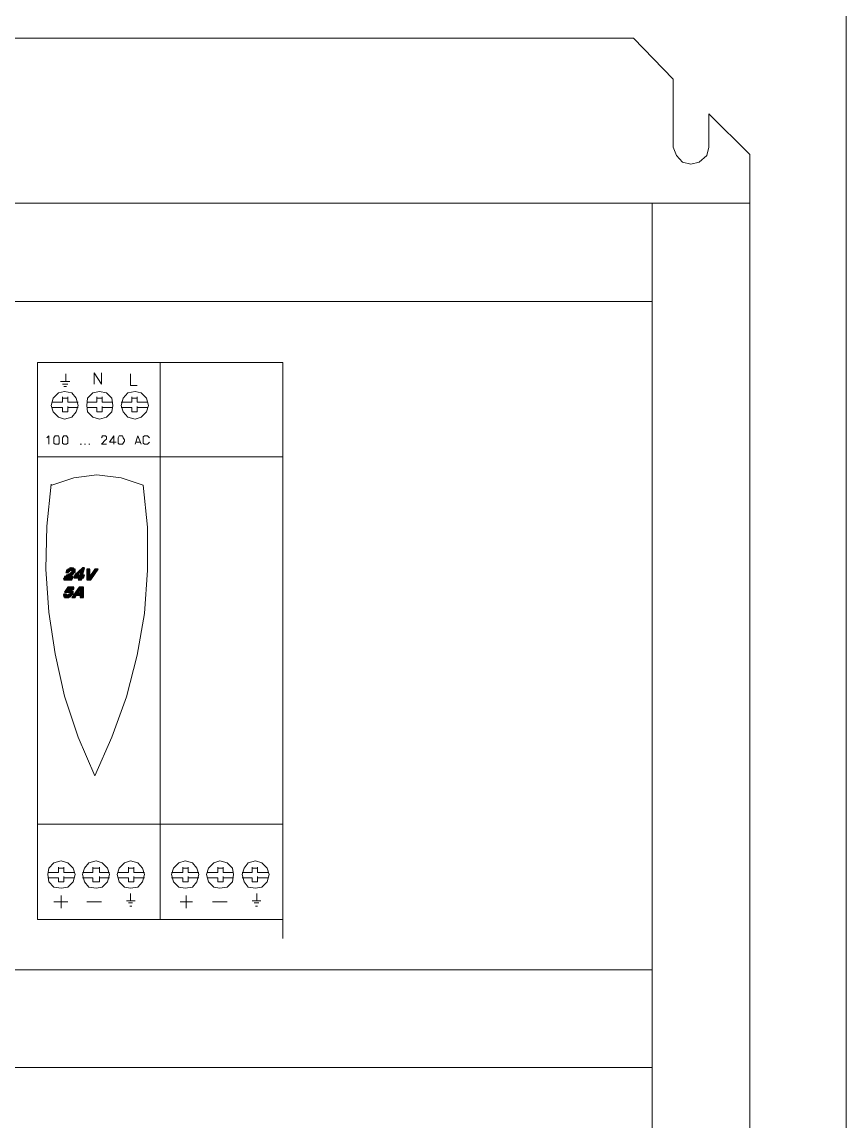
# Model space of a CAD drawing. Header units: millimetres. Extents: x 3 to 291, y 6 to 496.
# Drawn here: x 195.05 to 228.32, y 406.26 to 450.65 of the extents above; entities that cross this region are included whole.
import ezdxf

# ---------------------------------------------------------------- set-up
doc = ezdxf.new("R2010")
doc.units = ezdxf.units.MM
doc.layers.get('0').update_dxf_attribs({"linetype": 'CONTINUOUS'})

msp = doc.modelspace()

# ---------------------------------------------------------------- hatches: boundary and pattern name
for points in [[(197.196, 428.524), (197.014, 428.524), (197.064, 428.524), (197.064, 428.491), (197.064, 428.441), (197.014, 428.441), (197.014, 428.408), (196.981, 428.408), (196.981, 428.358), (196.931, 428.358), (196.898, 428.358), (196.898, 428.325), (196.849, 428.325), (196.815, 428.275), (196.766, 428.275), (196.766, 428.226), (196.766, 428.193), (196.733, 428.193), (196.716, 428.193), (196.733, 428.143), (197.064, 428.143), (197.113, 428.275), (196.931, 428.275), (196.981, 428.275), (196.981, 428.325), (197.014, 428.325), (197.064, 428.325), (197.064, 428.358), (197.113, 428.358), (197.113, 428.408), (197.146, 428.408), (197.146, 428.441), (197.196, 428.441), (197.196, 428.491)], [(197.064, 428.623), (197.064, 428.606), (197.014, 428.623), (197.014, 428.606), (196.981, 428.623), (196.981, 428.606), (196.981, 428.573), (196.931, 428.573), (196.898, 428.573), (196.898, 428.524), (196.849, 428.524), (196.849, 428.491), (196.815, 428.441), (196.931, 428.441), (196.931, 428.491), (196.981, 428.491), (196.981, 428.524), (197.014, 428.524), (197.196, 428.524), (197.196, 428.573), (197.146, 428.573), (197.113, 428.623), (197.113, 428.606), (197.064, 428.623), (197.064, 428.606)], [(197.577, 428.623), (197.494, 428.623), (197.196, 428.358), (197.146, 428.226), (197.361, 428.226), (197.312, 428.143), (197.444, 428.143), (197.494, 428.226), (197.527, 428.226), (197.577, 428.325), (197.494, 428.325), (197.279, 428.325), (197.444, 428.491)], [(197.577, 428.623), (197.444, 428.491), (197.395, 428.325), (197.279, 428.325), (197.494, 428.325)], [(197.792, 428.573), (197.659, 428.573), (197.659, 428.143), (197.792, 428.275)], [(198.122, 428.573), (197.99, 428.573), (197.792, 428.275), (197.659, 428.143), (197.825, 428.143)], [(196.849, 427.564), (196.733, 427.564), (196.716, 427.547), (196.733, 427.514), (196.716, 427.514), (196.733, 427.465), (196.716, 427.465), (196.766, 427.465), (196.766, 427.432), (196.815, 427.432), (196.849, 427.432), (196.898, 427.432), (196.931, 427.432), (196.981, 427.465), (197.014, 427.465), (197.014, 427.514), (196.898, 427.514), (196.849, 427.514), (196.849, 427.564), (196.849, 427.547)], [(197.146, 427.845), (196.898, 427.845), (196.766, 427.647), (196.849, 427.647), (196.898, 427.647), (196.931, 427.647), (197.113, 427.647), (197.113, 427.68), (197.064, 427.68), (197.064, 427.729), (196.898, 427.729), (196.931, 427.763), (197.146, 427.763)], [(196.981, 427.729), (196.931, 427.729), (196.898, 427.729), (197.064, 427.729), (197.014, 427.729)], [(197.113, 427.647), (196.931, 427.647), (196.981, 427.647), (196.981, 427.597), (196.981, 427.564), (196.981, 427.547), (196.931, 427.564), (196.931, 427.547), (196.931, 427.514), (196.898, 427.514), (197.014, 427.514), (197.064, 427.514), (197.064, 427.564), (197.064, 427.547), (197.113, 427.564), (197.113, 427.597)], [(197.527, 427.845), (197.361, 427.845), (197.064, 427.432), (197.196, 427.432), (197.229, 427.514), (197.395, 427.514), (197.312, 427.597), (197.395, 427.763)], [(197.527, 427.845), (197.395, 427.763), (197.395, 427.597), (197.312, 427.597), (197.395, 427.514), (197.395, 427.432), (197.527, 427.432)]]:
    msp.add_hatch(color=7).paths.add_polyline_path(points)

# ---------------------------------------------------------------- linework, layer by layer
at = {"color": 7, "linetype": 'Continuous', "lineweight": 20}
for points in [[(165.596, 358.738), (228.317, 358.738), (228.317, 452.844), (165.596, 452.844)], [(197.312, 435.175), (197.229, 435.472), (197.064, 435.687), (196.766, 435.737), (196.518, 435.687), (196.303, 435.472), (196.22, 435.175), (196.303, 434.926), (196.518, 434.711), (196.766, 434.629), (197.064, 434.711), (197.229, 434.926)], [(198.718, 435.175), (198.668, 435.472), (198.453, 435.687), (198.172, 435.737), (197.907, 435.687), (197.692, 435.472), (197.659, 435.175), (197.692, 434.926), (197.907, 434.711), (198.172, 434.629), (198.453, 434.711), (198.668, 434.926)], [(200.157, 435.175), (200.075, 435.472), (199.86, 435.687), (199.612, 435.737), (199.314, 435.687), (199.132, 435.472), (199.049, 435.175), (199.132, 434.926), (199.314, 434.711), (199.612, 434.629), (199.86, 434.711), (200.075, 434.926)], [(196.435, 433.95), (196.385, 433.95), (196.336, 433.868), (196.336, 433.785), (196.336, 433.735), (196.336, 433.652), (196.385, 433.619), (196.435, 433.619), (196.468, 433.619), (196.518, 433.619), (196.551, 433.652), (196.551, 433.735), (196.551, 433.785), (196.551, 433.868), (196.518, 433.95), (196.468, 433.95)], [(196.766, 433.95), (196.733, 433.95), (196.683, 433.868), (196.683, 433.785), (196.683, 433.735), (196.683, 433.652), (196.733, 433.619), (196.766, 433.619), (196.815, 433.619), (196.849, 433.619), (196.898, 433.652), (196.898, 433.735), (196.898, 433.785), (196.898, 433.868), (196.849, 433.95), (196.815, 433.95)], [(199.016, 433.95), (198.966, 433.95), (198.933, 433.868), (198.933, 433.785), (198.933, 433.735), (198.933, 433.652), (198.966, 433.619), (199.016, 433.619), (199.049, 433.619), (199.099, 433.619), (199.132, 433.652), (199.181, 433.735), (199.181, 433.785), (199.132, 433.868), (199.099, 433.95), (199.049, 433.95)], [(197.395, 433.619), (197.444, 433.619)], [(197.577, 433.619), (197.61, 433.619)], [(197.742, 433.619), (197.792, 433.619)], [(197.196, 416.247), (197.113, 416.496), (196.898, 416.711), (196.633, 416.793), (196.336, 416.711), (196.137, 416.496), (196.087, 416.247), (196.137, 415.95), (196.336, 415.735), (196.633, 415.701), (196.898, 415.735), (197.113, 415.95)], [(198.586, 416.247), (198.503, 416.496), (198.288, 416.711), (198.04, 416.793), (197.742, 416.711), (197.577, 416.496), (197.494, 416.247), (197.577, 415.95), (197.742, 415.735), (198.04, 415.701), (198.288, 415.735), (198.503, 415.95)], [(199.992, 416.247), (199.909, 416.496), (199.727, 416.711), (199.43, 416.793), (199.181, 416.711), (198.966, 416.496), (198.884, 416.247), (198.966, 415.95), (199.181, 415.735), (199.43, 415.701), (199.727, 415.735), (199.909, 415.95)], [(202.192, 416.247), (202.11, 416.496), (201.928, 416.711), (201.63, 416.793), (201.382, 416.711), (201.167, 416.496), (201.084, 416.247), (201.167, 415.95), (201.382, 415.735), (201.63, 415.701), (201.928, 415.735), (202.11, 415.95)], [(203.582, 416.247), (203.549, 416.496), (203.334, 416.711), (203.036, 416.793), (202.788, 416.711), (202.573, 416.496), (202.49, 416.247), (202.573, 415.95), (202.788, 415.735), (203.036, 415.701), (203.334, 415.735), (203.549, 415.95)], [(205.022, 416.247), (204.939, 416.496), (204.724, 416.711), (204.476, 416.793), (204.178, 416.711), (204.012, 416.496), (203.93, 416.247), (204.012, 415.95), (204.178, 415.735), (204.476, 415.701), (204.724, 415.735), (204.939, 415.95)]]:
    msp.add_lwpolyline(points, close=True, dxfattribs=at)
at = {"color": 52, "linetype": 'Continuous', "lineweight": 20}
for points in [[(219.73, 449.999), (174.232, 449.999), (174.232, 449.999)], [(221.335, 448.344), (219.73, 449.999), (219.73, 449.999)], [(221.335, 445.598), (221.335, 448.344), (221.335, 448.344)], [(224.429, 445.3), (222.774, 446.954), (222.774, 446.954)], [(222.774, 445.598), (222.774, 446.954), (222.774, 446.954)], [(221.335, 445.598), (221.467, 445.267), (221.715, 445.002), (222.046, 444.919), (222.394, 445.002), (222.691, 445.267), (222.774, 445.598)], [(224.429, 366.266), (224.429, 445.3), (224.429, 445.3)]]:
    msp.add_lwpolyline(points, dxfattribs=at)
at = {"color": 4, "linetype": 'Continuous', "lineweight": 20}
for points in [[(173.471, 443.348), (220.491, 443.348), (220.491, 439.377), (173.471, 439.377)], [(224.429, 443.348), (220.491, 443.348), (220.491, 368.301), (224.429, 368.301)], [(173.471, 412.393), (220.491, 412.393), (220.491, 408.455), (173.471, 408.455)]]:
    msp.add_lwpolyline(points, close=True, dxfattribs=at)
at = {"color": 7, "linetype": 'Continuous', "lineweight": 5}
msp.add_lwpolyline([(195.674, 436.912), (205.584, 436.912), (205.584, 414.428), (195.674, 414.428)], close=True, dxfattribs=at)
for points in [[(200.621, 436.912), (200.621, 414.428), (200.621, 414.428)], [(196.815, 436.449), (196.815, 436.151), (196.981, 436.151), (196.6, 436.151)], [(196.683, 436.035), (196.898, 436.035), (196.898, 436.035)], [(196.733, 435.936), (196.849, 435.936), (196.849, 435.936)], [(195.674, 433.106), (205.584, 433.106), (205.584, 433.106)], [(196.22, 431.998), (196.054, 430.31), (196.005, 428.573), (196.137, 426.836), (196.385, 425.149), (196.766, 423.444), (197.312, 421.79), (197.99, 420.235)], [(199.942, 431.965), (199.049, 432.263), (198.073, 432.379), (197.146, 432.263), (196.253, 431.965)], [(197.99, 420.235), (198.668, 421.79), (199.264, 423.411), (199.694, 425.099), (199.992, 426.786), (200.108, 428.524), (200.108, 430.261), (199.942, 431.965)], [(195.674, 418.282), (205.584, 418.282), (205.584, 418.282)], [(199.43, 415.486), (199.43, 415.189), (199.612, 415.189), (199.264, 415.189)], [(204.525, 415.486), (204.525, 415.189), (204.691, 415.189), (204.343, 415.189)], [(199.347, 415.106), (199.512, 415.106), (199.512, 415.106)], [(199.396, 414.974), (199.479, 414.974), (199.479, 414.974)], [(204.426, 415.106), (204.608, 415.106), (204.608, 415.106)], [(204.476, 414.974), (204.558, 414.974), (204.558, 414.974)], [(205.584, 414.428), (205.584, 413.667), (205.584, 413.667)]]:
    msp.add_lwpolyline(points, dxfattribs=at)
at = {"color": 7, "linetype": 'Continuous', "lineweight": 20}
for points in [[(197.957, 436.035), (197.957, 436.498), (198.255, 436.035), (198.255, 436.498)], [(199.43, 436.449), (199.43, 435.985), (199.694, 435.985)], [(196.253, 435.307), (196.683, 435.307), (196.683, 435.307)], [(196.683, 435.472), (196.683, 435.522), (196.683, 435.522)], [(196.683, 435.472), (196.683, 435.307), (196.683, 435.307)], [(196.683, 435.472), (196.898, 435.472), (196.898, 435.307), (197.312, 435.307)], [(196.898, 435.472), (196.898, 435.522), (196.898, 435.522)], [(196.898, 435.307), (196.898, 435.357), (196.898, 435.357)], [(196.898, 435.092), (196.898, 435.141), (196.898, 435.141)], [(197.659, 435.307), (198.073, 435.307), (198.073, 435.307)], [(198.073, 435.472), (198.073, 435.522), (198.073, 435.522)], [(198.073, 435.472), (198.073, 435.307), (198.073, 435.307)], [(198.073, 435.472), (198.288, 435.472), (198.288, 435.307), (198.718, 435.307)], [(198.288, 435.472), (198.288, 435.522), (198.288, 435.522)], [(198.288, 435.307), (198.288, 435.357), (198.288, 435.357)], [(198.288, 435.092), (198.288, 435.141), (198.288, 435.141)], [(199.049, 435.307), (199.479, 435.307), (199.479, 435.307)], [(199.479, 435.472), (199.479, 435.522), (199.479, 435.522)], [(199.479, 435.472), (199.479, 435.307), (199.479, 435.307)], [(199.479, 435.472), (199.694, 435.472), (199.694, 435.307), (200.108, 435.307)], [(199.694, 435.472), (199.694, 435.522), (199.694, 435.522)], [(199.694, 435.307), (199.694, 435.357), (199.694, 435.357)], [(199.694, 435.092), (199.694, 435.141), (199.694, 435.141)], [(196.253, 435.092), (196.683, 435.092), (196.683, 435.092)], [(197.312, 435.092), (196.898, 435.092), (196.898, 434.926), (196.683, 434.926), (196.683, 435.092)], [(196.683, 434.926), (196.683, 434.976), (196.683, 434.976)], [(196.898, 434.926), (196.898, 434.976), (196.898, 434.976)], [(197.659, 435.092), (198.073, 435.092), (198.073, 435.092)], [(198.718, 435.092), (198.288, 435.092), (198.288, 434.926), (198.073, 434.926), (198.073, 435.092)], [(198.073, 434.926), (198.073, 434.976), (198.073, 434.976)], [(198.288, 434.926), (198.288, 434.976), (198.288, 434.976)], [(199.049, 435.092), (199.479, 435.092), (199.479, 435.092)], [(200.108, 435.092), (199.694, 435.092), (199.694, 434.926), (199.479, 434.926), (199.479, 435.092)], [(199.479, 434.926), (199.479, 434.976), (199.479, 434.976)], [(199.694, 434.926), (199.694, 434.976), (199.694, 434.976)], [(196.054, 433.868), (196.087, 433.917), (196.137, 433.95), (196.137, 433.619)], [(198.255, 433.868), (198.288, 433.917), (198.288, 433.95), (198.338, 433.95), (198.371, 433.95), (198.42, 433.95), (198.453, 433.917), (198.453, 433.868), (198.453, 433.818), (198.42, 433.785), (198.255, 433.619), (198.453, 433.619)], [(198.751, 433.95), (198.586, 433.702), (198.85, 433.702)], [(198.751, 433.95), (198.751, 433.619), (198.751, 433.619)], [(199.612, 433.619), (199.727, 433.95), (199.86, 433.619)], [(200.191, 433.868), (200.157, 433.917), (200.108, 433.95), (200.025, 433.95), (199.992, 433.95), (199.942, 433.917), (199.942, 433.868), (199.942, 433.818), (199.942, 433.735), (199.942, 433.702), (199.942, 433.652), (199.992, 433.619), (200.025, 433.619), (200.108, 433.619), (200.157, 433.652), (200.191, 433.702)], [(199.645, 433.702), (199.81, 433.702), (199.81, 433.702)], [(196.518, 416.496), (196.518, 416.545), (196.518, 416.545)], [(196.518, 416.496), (196.518, 416.33), (196.518, 416.33)], [(196.518, 416.496), (196.733, 416.496), (196.733, 416.33), (197.146, 416.33)], [(196.733, 416.496), (196.733, 416.545), (196.733, 416.545)], [(197.907, 416.496), (197.907, 416.545), (197.907, 416.545)], [(197.907, 416.496), (197.907, 416.33), (197.907, 416.33)], [(197.907, 416.496), (198.172, 416.496), (198.172, 416.33), (198.586, 416.33)], [(198.172, 416.496), (198.172, 416.545), (198.172, 416.545)], [(199.347, 416.496), (199.347, 416.545), (199.347, 416.545)], [(199.347, 416.496), (199.347, 416.33), (199.347, 416.33)], [(199.347, 416.496), (199.562, 416.496), (199.562, 416.33), (199.992, 416.33)], [(199.562, 416.496), (199.562, 416.545), (199.562, 416.545)], [(201.547, 416.496), (201.547, 416.545), (201.547, 416.545)], [(201.547, 416.496), (201.547, 416.33), (201.547, 416.33)], [(201.547, 416.496), (201.762, 416.496), (201.762, 416.33), (202.192, 416.33)], [(201.762, 416.496), (201.762, 416.545), (201.762, 416.545)], [(202.954, 416.496), (202.954, 416.545), (202.954, 416.545)], [(202.954, 416.496), (202.954, 416.33), (202.954, 416.33)], [(202.954, 416.496), (203.169, 416.496), (203.169, 416.33), (203.582, 416.33)], [(203.169, 416.496), (203.169, 416.545), (203.169, 416.545)], [(204.343, 416.496), (204.343, 416.545), (204.343, 416.545)], [(204.343, 416.496), (204.343, 416.33), (204.343, 416.33)], [(204.343, 416.496), (204.558, 416.496), (204.558, 416.33), (204.989, 416.33)], [(204.558, 416.496), (204.558, 416.545), (204.558, 416.545)], [(196.087, 416.33), (196.518, 416.33), (196.518, 416.33)], [(196.087, 416.115), (196.518, 416.115), (196.518, 416.115)], [(197.146, 416.115), (196.733, 416.115), (196.733, 415.95), (196.518, 415.95), (196.518, 416.115)], [(196.733, 416.33), (196.733, 416.38), (196.733, 416.38)], [(196.733, 416.115), (196.733, 416.165), (196.733, 416.165)], [(197.494, 416.33), (197.907, 416.33), (197.907, 416.33)], [(197.494, 416.115), (197.907, 416.115), (197.907, 416.115)], [(198.586, 416.115), (198.172, 416.115), (198.172, 415.95), (197.907, 415.95), (197.907, 416.115)], [(198.172, 416.33), (198.172, 416.38), (198.172, 416.38)], [(198.172, 416.115), (198.172, 416.165), (198.172, 416.165)], [(198.933, 416.33), (199.347, 416.33), (199.347, 416.33)], [(198.933, 416.115), (199.347, 416.115), (199.347, 416.115)], [(199.992, 416.115), (199.562, 416.115), (199.562, 415.95), (199.347, 415.95), (199.347, 416.115)], [(199.562, 416.33), (199.562, 416.38), (199.562, 416.38)], [(199.562, 416.115), (199.562, 416.165), (199.562, 416.165)], [(201.084, 416.33), (201.547, 416.33), (201.547, 416.33)], [(201.084, 416.115), (201.547, 416.115), (201.547, 416.115)], [(202.192, 416.115), (201.762, 416.115), (201.762, 415.95), (201.547, 415.95), (201.547, 416.115)], [(201.762, 416.33), (201.762, 416.38), (201.762, 416.38)], [(201.762, 416.115), (201.762, 416.165), (201.762, 416.165)], [(202.523, 416.33), (202.954, 416.33), (202.954, 416.33)], [(202.523, 416.115), (202.954, 416.115), (202.954, 416.115)], [(203.582, 416.115), (203.169, 416.115), (203.169, 415.95), (202.954, 415.95), (202.954, 416.115)], [(203.169, 416.33), (203.169, 416.38), (203.169, 416.38)], [(203.169, 416.115), (203.169, 416.165), (203.169, 416.165)], [(203.93, 416.33), (204.343, 416.33), (204.343, 416.33)], [(203.93, 416.115), (204.343, 416.115), (204.343, 416.115)], [(204.989, 416.115), (204.558, 416.115), (204.558, 415.95), (204.343, 415.95), (204.343, 416.115)], [(204.558, 416.33), (204.558, 416.38), (204.558, 416.38)], [(204.558, 416.115), (204.558, 416.165), (204.558, 416.165)], [(196.518, 415.95), (196.518, 415.999), (196.518, 415.999)], [(196.733, 415.95), (196.733, 415.999), (196.733, 415.999)], [(197.907, 415.95), (197.907, 415.999), (197.907, 415.999)], [(198.172, 415.95), (198.172, 415.999), (198.172, 415.999)], [(199.347, 415.95), (199.347, 415.999), (199.347, 415.999)], [(199.562, 415.95), (199.562, 415.999), (199.562, 415.999)], [(201.547, 415.95), (201.547, 415.999), (201.547, 415.999)], [(201.762, 415.95), (201.762, 415.999), (201.762, 415.999)], [(202.954, 415.95), (202.954, 415.999), (202.954, 415.999)], [(203.169, 415.95), (203.169, 415.999), (203.169, 415.999)], [(204.343, 415.95), (204.343, 415.999), (204.343, 415.999)], [(204.558, 415.95), (204.558, 415.999), (204.558, 415.999)], [(196.336, 415.139), (196.898, 415.139), (196.898, 415.139)], [(196.633, 415.404), (196.633, 414.891), (196.633, 414.891)], [(197.659, 415.139), (198.255, 415.139), (198.255, 415.139)], [(201.431, 415.139), (201.928, 415.139), (201.928, 415.139)], [(201.68, 415.404), (201.68, 414.891), (201.68, 414.891)], [(202.738, 415.139), (203.334, 415.139), (203.334, 415.139)]]:
    msp.add_lwpolyline(points, dxfattribs=at)
at = {"color": 7, "linetype": 'Continuous', "lineweight": -2}
for points in [[(197.196, 428.524), (197.014, 428.524), (197.014, 428.524), (197.014, 428.524), (197.064, 428.524), (197.064, 428.491), (197.064, 428.491), (197.064, 428.491), (197.064, 428.491), (197.064, 428.491), (197.064, 428.491), (197.064, 428.441), (197.064, 428.441), (197.064, 428.441), (197.014, 428.441), (197.014, 428.441), (197.014, 428.408), (197.014, 428.408), (197.014, 428.408), (196.981, 428.408), (196.981, 428.408), (196.981, 428.408), (196.981, 428.358), (196.931, 428.358), (196.931, 428.358), (196.931, 428.358), (196.898, 428.358), (196.898, 428.358), (196.898, 428.325), (196.898, 428.325), (196.849, 428.325), (196.849, 428.325), (196.849, 428.325), (196.849, 428.325), (196.815, 428.275), (196.815, 428.275), (196.815, 428.275), (196.815, 428.275), (196.815, 428.275), (196.815, 428.275), (196.766, 428.275), (196.766, 428.226), (196.766, 428.226), (196.766, 428.226), (196.766, 428.226), (196.766, 428.193), (196.733, 428.193), (196.716, 428.193), (196.716, 428.193), (196.716, 428.193), (196.733, 428.143), (197.064, 428.143), (197.113, 428.275), (196.931, 428.275), (196.931, 428.275), (196.931, 428.275), (196.931, 428.275), (196.981, 428.275), (196.981, 428.275), (196.981, 428.275), (196.981, 428.325), (196.981, 428.325), (197.014, 428.325), (197.014, 428.325), (197.014, 428.325), (197.014, 428.325), (197.064, 428.325), (197.064, 428.358), (197.064, 428.358), (197.113, 428.358), (197.113, 428.358), (197.113, 428.358), (197.113, 428.358), (197.113, 428.408), (197.146, 428.408), (197.146, 428.408), (197.146, 428.408), (197.146, 428.408), (197.146, 428.408), (197.146, 428.441), (197.146, 428.441), (197.196, 428.441), (197.196, 428.441), (197.196, 428.491), (197.196, 428.491), (197.196, 428.491), (197.196, 428.491)], [(197.064, 428.623), (197.064, 428.606), (197.014, 428.623), (197.014, 428.606), (197.014, 428.606), (196.981, 428.623), (196.981, 428.606), (196.981, 428.573), (196.981, 428.573), (196.931, 428.573), (196.931, 428.573), (196.931, 428.573), (196.931, 428.573), (196.898, 428.573), (196.898, 428.573), (196.898, 428.524), (196.898, 428.524), (196.898, 428.524), (196.849, 428.524), (196.849, 428.524), (196.849, 428.491), (196.849, 428.491), (196.849, 428.491), (196.849, 428.491), (196.815, 428.441), (196.931, 428.441), (196.931, 428.441), (196.931, 428.491), (196.981, 428.491), (196.981, 428.491), (196.981, 428.491), (196.981, 428.491), (196.981, 428.524), (197.014, 428.524), (197.014, 428.524), (197.014, 428.524), (197.196, 428.524), (197.196, 428.524), (197.196, 428.524), (197.196, 428.524), (197.196, 428.573), (197.196, 428.573), (197.146, 428.573), (197.146, 428.573), (197.146, 428.573), (197.146, 428.573), (197.146, 428.573), (197.113, 428.623), (197.113, 428.606), (197.113, 428.606), (197.064, 428.623), (197.064, 428.606)], [(197.577, 428.623), (197.494, 428.623), (197.196, 428.358), (197.146, 428.226), (197.361, 428.226), (197.312, 428.143), (197.444, 428.143), (197.494, 428.226), (197.527, 428.226), (197.577, 428.325), (197.494, 428.325), (197.279, 428.325), (197.444, 428.491)], [(197.577, 428.623), (197.444, 428.491), (197.395, 428.325), (197.279, 428.325), (197.494, 428.325)], [(197.792, 428.573), (197.659, 428.573), (197.659, 428.143), (197.792, 428.275)], [(198.122, 428.573), (197.99, 428.573), (197.792, 428.275), (197.659, 428.143), (197.825, 428.143)], [(196.849, 427.564), (196.733, 427.564), (196.716, 427.547), (196.733, 427.514), (196.716, 427.514), (196.716, 427.514), (196.716, 427.514), (196.716, 427.514), (196.733, 427.465), (196.716, 427.465), (196.766, 427.465), (196.766, 427.465), (196.766, 427.465), (196.766, 427.432), (196.766, 427.432), (196.815, 427.432), (196.815, 427.432), (196.815, 427.432), (196.815, 427.432), (196.849, 427.432), (196.849, 427.432), (196.849, 427.432), (196.898, 427.432), (196.898, 427.432), (196.898, 427.432), (196.898, 427.432), (196.931, 427.432), (196.931, 427.432), (196.931, 427.432), (196.931, 427.432), (196.981, 427.465), (196.981, 427.465), (196.981, 427.465), (196.981, 427.465), (196.981, 427.465), (197.014, 427.465), (197.014, 427.465), (197.014, 427.465), (197.014, 427.514), (196.898, 427.514), (196.898, 427.514), (196.849, 427.514), (196.849, 427.514), (196.849, 427.514), (196.849, 427.514), (196.849, 427.564), (196.849, 427.547)], [(197.146, 427.845), (196.898, 427.845), (196.766, 427.647), (196.849, 427.647), (196.849, 427.647), (196.898, 427.647), (196.898, 427.647), (196.898, 427.647), (196.898, 427.647), (196.898, 427.647), (196.931, 427.647), (196.931, 427.647), (197.113, 427.647), (197.113, 427.68), (197.113, 427.68), (197.113, 427.68), (197.064, 427.68), (197.064, 427.729), (196.898, 427.729), (196.931, 427.763), (197.146, 427.763)], [(196.981, 427.729), (196.981, 427.729), (196.981, 427.729), (196.981, 427.729), (196.931, 427.729), (196.931, 427.729), (196.931, 427.729), (196.931, 427.729), (196.898, 427.729), (197.064, 427.729), (197.064, 427.729), (197.064, 427.729), (197.064, 427.729), (197.014, 427.729), (197.014, 427.729), (197.014, 427.729)], [(197.113, 427.647), (196.931, 427.647), (196.931, 427.647), (196.931, 427.647), (196.981, 427.647), (196.981, 427.647), (196.981, 427.647), (196.981, 427.597), (196.981, 427.597), (196.981, 427.597), (196.981, 427.597), (196.981, 427.564), (196.981, 427.547), (196.931, 427.564), (196.931, 427.547), (196.931, 427.514), (196.931, 427.514), (196.931, 427.514), (196.931, 427.514), (196.898, 427.514), (196.898, 427.514), (196.898, 427.514), (197.014, 427.514), (197.064, 427.514), (197.064, 427.514), (197.064, 427.514), (197.064, 427.564), (197.064, 427.547), (197.064, 427.547), (197.113, 427.564), (197.113, 427.597), (197.113, 427.597), (197.113, 427.597), (197.113, 427.597)], [(197.527, 427.845), (197.361, 427.845), (197.064, 427.432), (197.196, 427.432), (197.229, 427.514), (197.395, 427.514), (197.312, 427.597), (197.395, 427.763)], [(197.527, 427.845), (197.395, 427.763), (197.395, 427.597), (197.312, 427.597), (197.395, 427.514), (197.395, 427.432), (197.527, 427.432)]]:
    msp.add_lwpolyline(points, close=True, dxfattribs=at)

doc.saveas('drawing.dxf')
